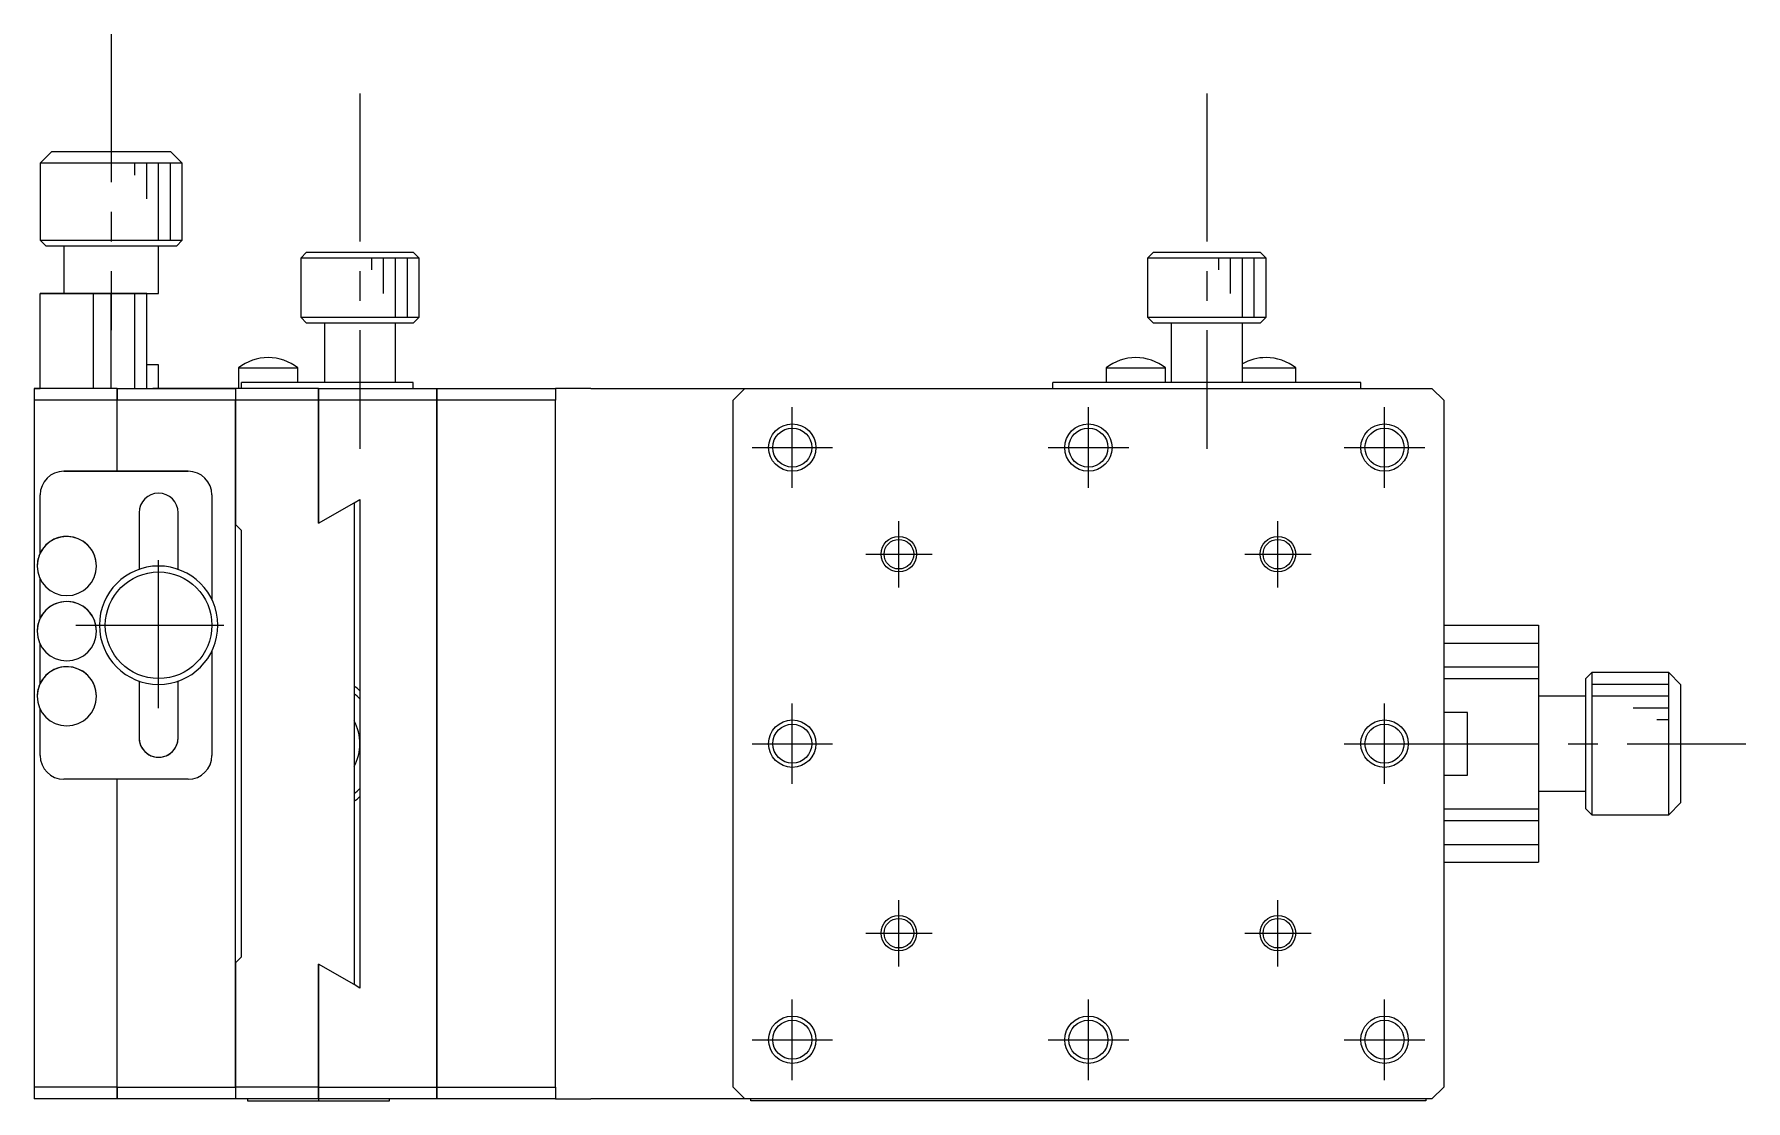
# Model space of a CAD drawing. Extents: x -194 to 403, y -10 to 418.
# Drawn here: x -124.2 to 20.3, y 177.9 to 267.9 of the extents above; entities that cross this region are included whole.
import ezdxf

# ---------------------------------------------------------------- set-up
doc = ezdxf.new("R2010")
doc.units = 0
doc.header["$LTSCALE"] = 10
doc.linetypes.add('CENTER', pattern=[2, 1.25, -0.25, 0.25, -0.25])
doc.layers.get('0').update_dxf_attribs({"linetype": 'CONTINUOUS'})
doc.layers.add('CENTER', color=1, linetype='CENTER')

msp = doc.modelspace()

# ---------------------------------------------------------------- linework, layer by layer
at = {"color": 7, "linetype": 'CONTINUOUS'}
for p, q in [((-122.700648, 258.046895), (-123.700648, 257.046895)), ((-122.700648, 258.046895), (-112.700648, 258.046895)), ((-122.700648, 258.046895), (-112.700648, 258.046895)), ((-111.700648, 257.046895), (-112.700648, 258.046895)), ((-111.700648, 257.046895), (-123.700648, 257.046895)), ((-123.700648, 257.046895), (-123.700648, 250.546895)), ((-111.700648, 250.546895), (-111.700648, 257.046895)), ((-123.700648, 250.546895), (-111.700648, 250.546895)), ((-123.700648, 250.546895), (-123.200648, 250.046895)), ((-112.200648, 250.046895), (-123.200648, 250.046895)), ((-121.700648, 250.046895), (-121.700648, 246.046895)), ((-113.700648, 246.046895), (-113.700648, 250.046895)), ((-112.200648, 250.046895), (-111.700648, 250.546895)), ((-101.200647, 249.546893), (-101.700647, 249.046893)), ((-91.700647, 249.046893), (-101.700647, 249.046893)), ((-101.700647, 249.046893), (-101.700647, 244.046893)), ((-101.200647, 249.546893), (-92.200647, 249.546893)), ((-91.700647, 249.046893), (-92.200647, 249.546893)), ((-91.700647, 244.046893), (-91.700647, 249.046893)), ((-29.700647, 249.546892), (-30.200647, 249.046892)), ((-20.200647, 249.046892), (-30.200647, 249.046892)), ((-30.200647, 249.046892), (-30.200647, 244.046892)), ((-29.700647, 249.546892), (-20.700647, 249.546892)), ((-20.200647, 249.046892), (-20.700647, 249.546892)), ((-20.200647, 244.046892), (-20.200647, 249.046892)), ((-121.700648, 246.046895), (-123.700647, 246.046895)), ((-123.700647, 246.046894), (-119.200649, 246.046894)), ((-123.700647, 238.046894), (-123.700647, 246.046894)), ((-119.200649, 246.046895), (-121.700648, 246.046895)), ((-117.700648, 246.046895), (-121.700648, 246.046895)), ((-117.700648, 246.046895), (-119.200649, 246.046895)), ((-119.200649, 238.046894), (-119.200649, 246.046894)), ((-119.200649, 246.046894), (-117.700648, 246.046894)), ((-117.700648, 246.046895), (-115.700649, 246.046895)), ((-115.700649, 246.046895), (-117.700648, 246.046895)), ((-114.700649, 246.046895), (-117.700648, 246.046895)), ((-117.700648, 238.046894), (-117.700648, 246.046894)), ((-115.700649, 246.046895), (-114.700649, 246.046895)), ((-114.700649, 246.046895), (-115.700649, 246.046895)), ((-115.700649, 238.046895), (-115.700649, 246.046895)), ((-114.700649, 238.046895), (-114.700649, 246.046895)), ((-114.700649, 246.046895), (-113.700648, 246.046895)), ((-101.700647, 244.046893), (-91.700647, 244.046893)), ((-101.700647, 244.046893), (-101.200647, 243.546893)), ((-92.200647, 243.546893), (-101.200647, 243.546893)), ((-99.700647, 243.546893), (-99.700647, 238.546893)), ((-93.700647, 238.546893), (-93.700647, 243.546893)), ((-92.200647, 243.546893), (-91.700647, 244.046893)), ((-30.200647, 244.046892), (-20.200647, 244.046892)), ((-30.200647, 244.046892), (-29.700647, 243.546892)), ((-20.700647, 243.546892), (-29.700647, 243.546892)), ((-28.200647, 243.546892), (-28.200647, 238.546892)), ((-22.200647, 238.546892), (-22.200647, 243.546892)), ((-20.700647, 243.546892), (-20.200647, 244.046892)), ((-113.700648, 240.046895), (-114.700649, 240.046895)), ((-113.700648, 240.046895), (-114.700649, 240.046895)), ((-113.700648, 238.046895), (-113.700648, 240.046895)), ((-106.950647, 239.769393), (-104.450647, 239.769393)), ((-106.950647, 239.769393), (-106.950647, 238.046894)), ((-106.700647, 238.046894), (-106.700647, 238.546894)), ((-104.700647, 238.546894), (-106.700647, 238.546894)), ((-94.200646, 238.546894), (-104.700647, 238.546894)), ((-104.450647, 239.769393), (-101.950647, 239.769393)), ((-101.950647, 238.546894), (-101.950647, 239.769393)), ((-92.200646, 238.546894), (-94.200646, 238.546894)), ((-92.200646, 238.046894), (-92.200646, 238.546894)), ((-36.200647, 238.546893), (-38.200647, 238.546893)), ((-38.200647, 238.046893), (-38.200647, 238.546893)), ((-27.380098, 238.546893), (-36.200647, 238.546893)), ((-33.700647, 239.769392), (-28.700647, 239.769392)), ((-33.700647, 239.769392), (-33.700647, 238.546893)), ((-28.700647, 238.546893), (-28.700647, 239.769392)), ((-14.200649, 238.546893), (-27.380098, 238.546893)), ((-22.200647, 239.769392), (-17.700647, 239.769392)), ((-17.700647, 238.546893), (-17.700647, 239.769392)), ((-12.200649, 238.546893), (-14.200649, 238.546893)), ((-12.200649, 238.046893), (-12.200649, 238.546893)), ((-117.200647, 238.046894), (-124.200647, 238.046894)), ((-124.200647, 238.046894), (-124.200647, 237.046894)), ((-124.200647, 238.046894), (-123.700647, 238.046894)), ((-117.200647, 237.046894), (-124.200647, 237.046894)), ((-124.200647, 237.046894), (-124.200647, 179.046893)), ((-119.200649, 238.046894), (-123.700647, 238.046894)), ((-117.700648, 238.046894), (-119.200649, 238.046894)), ((-117.200647, 238.046895), (-117.700648, 238.046895)), ((-117.200647, 238.046894), (-117.200647, 237.046894)), ((-117.200647, 237.046893), (-117.200647, 238.046893)), ((-117.200647, 238.046893), (-107.200647, 238.046893)), ((-117.200647, 231.046892), (-117.200647, 237.046894)), ((-107.200647, 237.046893), (-117.200647, 237.046893)), ((-117.200647, 231.046892), (-117.200647, 237.046893)), ((-113.700647, 238.046894), (-114.200647, 238.046894)), ((-107.200647, 238.046895), (-113.700648, 238.046895)), ((-100.200647, 238.046894), (-107.200647, 238.046894)), ((-107.200647, 238.046894), (-107.200647, 237.046894)), ((-107.200647, 238.046893), (-107.200647, 237.046893)), ((-107.200647, 237.046894), (-107.200647, 226.546893)), ((-100.200647, 237.046894), (-107.200647, 237.046894)), ((-107.200647, 226.546893), (-107.200647, 237.046893)), ((-100.200647, 238.046894), (-100.200647, 237.046894)), ((-100.200647, 238.046893), (-90.200647, 238.046893)), ((-100.200647, 237.046893), (-100.200647, 238.046893)), ((-100.200647, 237.046894), (-100.200647, 226.656894)), ((-90.200647, 237.046893), (-100.200647, 237.046893)), ((-100.200647, 226.656894), (-100.200647, 237.046893)), ((-90.200647, 238.046893), (-80.200647, 238.046893)), ((-90.200647, 237.046893), (-90.200647, 238.046893)), ((-90.200647, 238.046893), (-90.200647, 237.046893)), ((-80.200647, 237.046893), (-90.200647, 237.046893)), ((-90.200647, 237.046893), (-90.200647, 179.046893)), ((-90.200647, 179.046893), (-90.200647, 237.046893)), ((-80.200647, 238.046893), (-80.200647, 237.046893)), ((-77.200647, 238.046893), (-80.200647, 238.046893)), ((-80.200647, 179.046893), (-80.200647, 237.046893)), ((-77.200647, 238.046893), (-64.200647, 238.046893)), ((-64.200647, 238.046892), (-65.200647, 237.046892)), ((-65.200647, 179.046892), (-65.200647, 237.046892)), ((-64.200647, 238.046892), (-6.200647, 238.046892)), ((-5.200647, 237.046892), (-6.200647, 238.046892)), ((-5.200647, 237.046892), (-5.200647, 179.046892)), ((-121.700647, 231.046892), (-111.200646, 231.046892)), ((-117.200647, 231.046892), (-121.700647, 231.046892)), ((-111.200646, 231.046892), (-117.200647, 231.046892)), ((-123.700647, 224.136619), (-123.700647, 229.046892)), ((-109.200646, 229.046892), (-109.200646, 220.226341)), ((-100.200647, 226.656894), (-97.200647, 228.388945)), ((-100.200647, 226.656167), (-97.200647, 228.388218)), ((-97.200647, 228.388218), (-96.700647, 228.676893)), ((-97.200647, 228.388945), (-97.200647, 228.388218)), ((-97.200647, 228.388218), (-97.200647, 187.704843)), ((-96.700647, 228.676893), (-96.700647, 187.416167)), ((-115.350646, 227.546893), (-115.350646, 222.766798)), ((-112.050646, 222.766798), (-112.050646, 227.546893)), ((-106.700647, 226.046893), (-107.200647, 226.546893)), ((-107.200647, 189.546893), (-107.200647, 226.546893)), ((-106.700647, 190.046893), (-106.700647, 226.046893)), ((-100.200647, 226.656167), (-100.200647, 226.656894)), ((-123.700647, 218.636619), (-123.700647, 221.957169)), ((-5.200647, 218.046892), (2.799353, 218.046892)), ((2.799353, 218.046892), (2.799353, 216.546891)), ((-123.700647, 213.136619), (-123.700647, 216.457169)), ((-109.200646, 215.867443), (-109.200646, 207.046894)), ((-5.200647, 216.546891), (2.799353, 216.546891)), ((2.799353, 216.546891), (2.799353, 214.546892)), ((-5.200647, 214.546892), (2.799353, 214.546892)), ((2.799353, 214.546892), (2.799353, 213.546892)), ((7.299353, 214.046893), (6.799353, 213.546893)), ((7.299353, 214.046893), (7.299353, 202.046893)), ((13.799353, 214.046893), (7.299353, 214.046893)), ((13.799353, 202.046893), (13.799353, 214.046893)), ((14.799353, 213.046893), (13.799353, 214.046893)), ((-115.350646, 213.326988), (-115.350646, 208.546893)), ((-112.050646, 208.546893), (-112.050646, 213.326989)), ((-5.200647, 213.546892), (2.799353, 213.546892)), ((2.799353, 213.546892), (2.799353, 210.692646)), ((6.799353, 202.546893), (6.799353, 213.546893)), ((14.799353, 213.046893), (14.799353, 203.046893)), ((6.799353, 212.046893), (2.799353, 212.046893)), ((-123.700647, 207.046894), (-123.700647, 210.957169)), ((-3.200647, 210.692646), (-5.200647, 210.692646)), ((-3.200647, 205.401141), (-3.200647, 210.692646)), ((2.799353, 210.692646), (2.799353, 205.401141)), ((-5.200647, 205.401141), (-3.200647, 205.401141)), ((2.799353, 205.401141), (2.799353, 202.546894)), ((-111.200646, 205.046894), (-121.700647, 205.046894)), ((-117.200647, 179.046893), (-117.200647, 205.046894)), ((-117.200647, 179.046892), (-117.200647, 205.046894)), ((2.799353, 204.046893), (6.799353, 204.046893)), ((-5.200647, 202.546894), (2.799353, 202.546894)), ((2.799353, 202.546894), (2.799353, 201.546894)), ((6.799353, 202.546893), (7.299353, 202.046893)), ((13.799353, 202.046893), (14.799353, 203.046893)), ((-5.200647, 201.546894), (2.799353, 201.546894)), ((2.799353, 201.546894), (2.799353, 199.546894)), ((7.299353, 202.046893), (13.799353, 202.046893)), ((-5.200647, 199.546894), (2.799353, 199.546894)), ((2.799353, 199.546894), (2.799353, 198.046894)), ((-5.200647, 198.046894), (2.799353, 198.046894)), ((-107.200647, 189.546893), (-106.700647, 190.046893)), ((-107.200647, 189.546893), (-107.200647, 179.046893)), ((-107.200647, 179.046893), (-107.200647, 189.546893)), ((-97.200647, 187.704843), (-100.200647, 189.436894)), ((-100.200647, 189.436894), (-100.200647, 179.046893)), ((-97.200647, 187.704842), (-100.200647, 189.436893)), ((-100.200647, 179.046893), (-100.200647, 189.436893)), ((-96.700647, 187.416167), (-97.200647, 187.704842)), ((-117.200647, 179.046892), (-124.200647, 179.046893)), ((-124.200647, 179.046893), (-124.200647, 178.046893)), ((-117.200647, 178.046893), (-124.200647, 178.046893)), ((-117.200647, 179.046893), (-107.200647, 179.046893)), ((-117.200647, 178.046893), (-117.200647, 179.046893)), ((-117.200647, 179.046892), (-117.200647, 178.046893)), ((-107.200647, 178.046893), (-117.200647, 178.046893)), ((-100.200647, 179.046893), (-107.200647, 179.046893)), ((-107.200647, 179.046893), (-107.200647, 178.046893)), ((-107.200647, 179.046893), (-107.200647, 178.046893)), ((-100.200647, 178.046894), (-107.200647, 178.046893)), ((-106.200647, 178.046893), (-106.200647, 177.896893)), ((-106.200647, 177.896893), (-100.200647, 177.896893)), ((-100.200647, 179.046893), (-90.200647, 179.046893)), ((-100.200647, 178.046893), (-100.200647, 179.046893)), ((-100.200647, 179.046893), (-100.200647, 178.046894)), ((-100.200647, 178.046893), (-100.200647, 177.896893)), ((-100.200647, 178.046893), (-100.200647, 177.896893)), ((-90.200647, 178.046893), (-100.200647, 178.046893)), ((-100.200647, 177.896893), (-94.200647, 177.896893)), ((-94.200647, 177.896893), (-94.200647, 178.046893)), ((-90.200647, 179.046893), (-80.200647, 179.046893)), ((-90.200647, 178.046893), (-90.200647, 179.046893)), ((-90.200647, 179.046893), (-90.200647, 178.046893)), ((-80.200647, 178.046893), (-90.200647, 178.046893)), ((-80.200647, 179.046893), (-80.200647, 178.046893)), ((-80.200647, 178.046893), (-77.200647, 178.046893)), ((-64.200648, 178.046893), (-77.200647, 178.046893)), ((-65.200647, 179.046892), (-64.200647, 178.046892)), ((-6.200647, 178.046892), (-64.200647, 178.046892)), ((-63.700647, 177.896892), (-63.700647, 178.046892)), ((-6.700647, 177.896892), (-63.700647, 177.896892)), ((-6.700647, 178.046892), (-6.700647, 177.896892)), ((-6.200647, 178.046892), (-5.200647, 179.046892))]:
    msp.add_line(p, q, dxfattribs=at)
at = {"color": 3, "linetype": 'CONTINUOUS'}
for p, q in [((-115.700648, 256.046895), (-115.700648, 257.046895)), ((-114.700648, 254.046895), (-114.700648, 257.046895)), ((-113.700648, 250.546895), (-113.700648, 257.046895)), ((-112.700648, 250.546895), (-112.700648, 257.046895)), ((-95.700647, 248.046893), (-95.700647, 249.046893)), ((-94.700647, 246.046893), (-94.700647, 249.046893)), ((-93.700647, 244.046893), (-93.700647, 249.046893)), ((-92.700647, 244.046893), (-92.700647, 249.046893)), ((-24.200647, 248.046892), (-24.200647, 249.046892)), ((-23.200647, 246.046892), (-23.200647, 249.046892)), ((-22.200647, 244.046892), (-22.200647, 249.046892)), ((-21.200647, 244.046892), (-21.200647, 249.046892)), ((13.799353, 213.046893), (7.299353, 213.046893)), ((13.799353, 212.046893), (7.299353, 212.046893)), ((13.799353, 211.046893), (10.799353, 211.046893)), ((13.799353, 210.046893), (12.799353, 210.046893))]:
    msp.add_line(p, q, dxfattribs=at)
for centre, radius in [((-60.200647, 233.046892), 2), ((-35.200647, 233.046892), 2), ((-10.200647, 233.046892), 2), ((-51.200647, 224.046892), 1.5), ((-19.200647, 224.046892), 1.5), ((-60.200647, 208.046892), 2), ((-10.200647, 208.046892), 2), ((-51.200647, 192.046892), 1.5), ((-19.200647, 192.046892), 1.5), ((-60.200647, 183.046892), 2), ((-35.200647, 183.046892), 2), ((-10.200647, 183.046892), 2)]:
    msp.add_circle(centre, radius, dxfattribs=at)
at = {"color": 7, "linetype": 'CONTINUOUS'}
for centre, radius in [((-60.200647, 233.046892), 1.65), ((-35.200647, 233.046892), 1.65), ((-10.200647, 233.046892), 1.65), ((-51.200647, 224.046892), 1.25), ((-19.200647, 224.046892), 1.25), ((-113.700647, 218.046893), 4.5), ((-60.200647, 208.046892), 1.65), ((-10.200647, 208.046892), 1.65), ((-51.200647, 192.046892), 1.25), ((-19.200647, 192.046892), 1.25), ((-60.200647, 183.046892), 1.65), ((-35.200647, 183.046892), 1.65), ((-10.200647, 183.046892), 1.65)]:
    msp.add_circle(centre, radius, dxfattribs=at)
for centre, radius, start, end in [((-104.450647, 236.646894), 4, 90, 128.682187), ((-104.450647, 236.646894), 4, 51.317813, 90), ((-31.200647, 236.646893), 4, 90, 128.682187), ((-31.200647, 236.646893), 4, 51.317813, 90), ((-20.200647, 236.646893), 4, 90, 120), ((-20.200647, 236.646893), 4, 51.317813, 90), ((-121.700647, 229.046892), 2, 90, 180), ((-121.700647, 229.046892), 2, 90, 180), ((-111.200646, 229.046892), 2, 0, 90), ((-111.200646, 229.046892), 2, 0, 90), ((-113.700646, 227.546893), 1.65, 0, 180), ((-121.450647, 223.046894), 2.5, 0, 180), ((-121.450647, 223.046894), 2.5, 0, 154.158067), ((-121.450647, 223.046894), 2.5, 154.158067, 180), ((-121.450647, 223.046894), 2.5, 180, 270), ((-121.450647, 223.046894), 2.5, 270, 0), ((-113.700647, 218.046893), 5, 0, 180), ((-113.700647, 218.046893), 5, 0, 180), ((-121.450647, 217.546894), 2.5, 0, 180), ((-121.450647, 217.546894), 2.5, 0, 154.158067), ((-121.450647, 217.546894), 2.5, 154.158067, 180), ((-121.450647, 217.546894), 2.5, 180, 270), ((-121.450647, 217.546894), 2.5, 270, 0), ((-113.700647, 218.046893), 5, 180, 0), ((-121.450647, 212.046894), 2.5, 0, 180), ((-121.450647, 212.046894), 2.5, 0, 154.158067), ((-121.450647, 212.046894), 2.5, 154.158067, 180), ((-100.700648, 208.046894), 6, 48.189672, 54.314654), ((-121.450647, 212.046894), 2.5, 180, 270), ((-121.450647, 212.046894), 2.5, 270, 0), ((-100.700648, 208.046894), 5.5, 43.341743, 50.47879), ((-100.700648, 208.046894), 4, 0, 28.954995), ((-113.700646, 208.546893), 1.65, 180, 0), ((-113.700646, 208.546893), 1.65, 180, 0.000017), ((-121.700647, 207.046894), 2, 180, 270), ((-111.200646, 207.046894), 2, 270, 0), ((-100.700648, 208.046894), 4, 331.045005, 0), ((-100.700648, 208.046894), 5.5, 309.52121, 316.658257), ((-100.700648, 208.046894), 6, 305.685346, 311.810328)]:
    msp.add_arc(centre, radius, start, end, dxfattribs=at)
at = {"layer": 'CENTER', "color": 1, "linetype": 'CENTER'}
for p, q in [((-117.700648, 267.946894), (-117.700648, 242.946894)), ((-96.700647, 262.946894), (-96.700647, 232.946894)), ((-25.200647, 262.946894), (-25.200647, 232.946894)), ((-60.200647, 229.646892), (-60.200647, 236.446892)), ((-35.200647, 229.646892), (-35.200647, 236.446892)), ((-10.200647, 229.646892), (-10.200647, 236.446892)), ((-63.600647, 233.046892), (-56.800647, 233.046892)), ((-38.600647, 233.046892), (-31.800647, 233.046892)), ((-13.600647, 233.046892), (-6.800647, 233.046892)), ((-51.200647, 221.246892), (-51.200647, 226.846892)), ((-19.200647, 221.246892), (-19.200647, 226.846892)), ((-113.700647, 211.046893), (-113.700647, 225.046893)), ((-54.000647, 224.046892), (-48.400647, 224.046892)), ((-22.000647, 224.046892), (-16.400647, 224.046892)), ((-120.700647, 218.046893), (-106.700647, 218.046893)), ((-60.200647, 204.646892), (-60.200647, 211.446892)), ((-10.200647, 204.646892), (-10.200647, 211.446892)), ((-63.600647, 208.046892), (-56.800647, 208.046892)), ((-13.600647, 208.046892), (-6.800647, 208.046892)), ((-9.700647, 208.046893), (20.299353, 208.046893)), ((-51.200647, 189.246892), (-51.200647, 194.846892)), ((-19.200647, 189.246892), (-19.200647, 194.846892)), ((-54.000647, 192.046892), (-48.400647, 192.046892)), ((-22.000647, 192.046892), (-16.400647, 192.046892)), ((-60.200647, 179.646892), (-60.200647, 186.446892)), ((-35.200647, 179.646892), (-35.200647, 186.446892)), ((-10.200647, 179.646892), (-10.200647, 186.446892)), ((-63.600647, 183.046892), (-56.800647, 183.046892)), ((-38.600647, 183.046892), (-31.800647, 183.046892)), ((-13.600647, 183.046892), (-6.800647, 183.046892))]:
    msp.add_line(p, q, dxfattribs=at)

doc.saveas('drawing.dxf')
